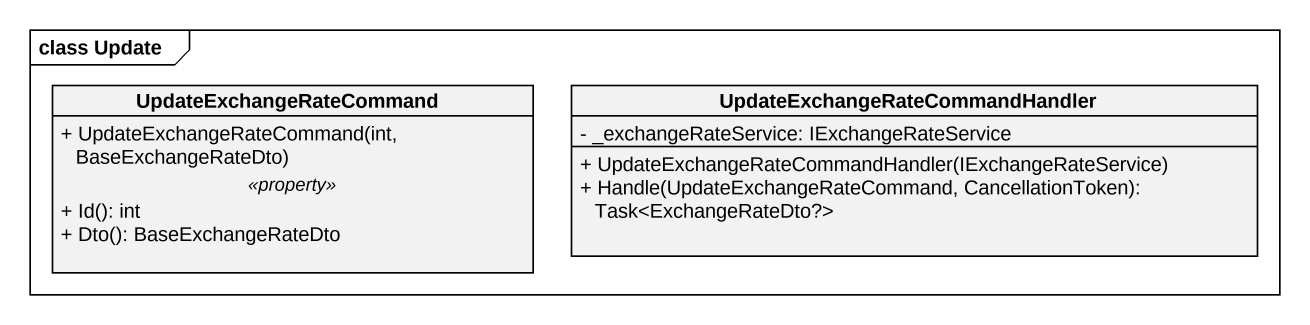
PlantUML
@startuml
mainframe class Update
hide circle
hide empty members
skinparam classAttributeIconSize 0
class UpdateExchangeRateCommand {
  + UpdateExchangeRateCommand(int, BaseExchangeRateDto)
  .. <<property>> ..
  + Id(): int
  + Dto(): BaseExchangeRateDto
}
class "UpdateExchangeRateCommandHandler" as UpdateExchangeRateCommandHan {
  - _exchangeRateService: IExchangeRateService
  + UpdateExchangeRateCommandHandler(IExchangeRateService)
  + Handle(UpdateExchangeRateCommand, CancellationToken): Task<ExchangeRateDto?>
}
@enduml
